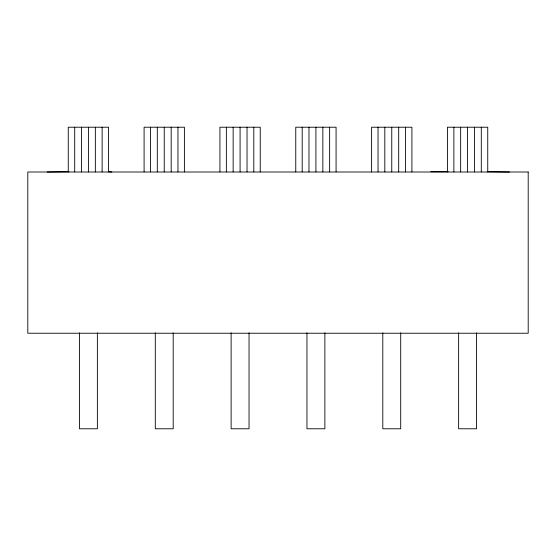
<?xml version="1.0" encoding="UTF-8"?>
<svg xmlns="http://www.w3.org/2000/svg" width="556" height="556" viewBox="0 0 556 556"><rect width="100%" height="100%" fill="white"/><g stroke="black" fill="none" stroke-linecap="round" stroke-linejoin="round"><path stroke-width="0.83" d="M69 171.707L47.204 172.006M108.267 171.707L111.825 172.006M448.233 171.707L430.796 171.707M487.327 171.707L509.435 172.006M487.744 171.887L487.744 127.22L447.434 127.22L447.434 171.887M481.301 127.22L481.301 171.887M476.548 332.842L476.548 428.78L458.63 428.78L458.63 332.842M474.532 127.22L474.532 171.887M467.589 127.22L467.589 171.887M460.653 127.22L460.653 171.887M453.877 127.22L453.877 171.887M411.906 171.887L411.906 127.22L371.603 127.22L371.603 171.887M405.47 127.22L405.47 171.887M400.709 332.842L400.709 428.78L382.799 428.78L382.799 332.842M398.694 127.22L398.694 171.887M391.758 127.22L391.758 171.887M384.815 127.22L384.815 171.887M378.045 127.22L378.045 171.887M336.074 171.887L336.074 127.22L295.764 127.22L295.764 171.887M329.632 127.22L329.632 171.887M324.878 332.842L324.878 428.78L306.961 428.78L306.961 332.842M322.855 127.22L322.855 171.887M315.919 127.22L315.919 171.887M308.976 127.22L308.976 171.887M302.207 127.22L302.207 171.887M260.236 171.887L260.236 127.22L219.926 127.22L219.926 171.887M253.793 127.22L253.793 171.887M249.039 332.842L249.039 428.78L231.122 428.78L231.122 332.842M247.024 127.22L247.024 171.887M240.081 127.22L240.081 171.887M233.145 127.22L233.145 171.887M226.368 127.22L226.368 171.887M184.397 171.887L184.397 127.22L144.094 127.22L144.094 171.887M177.955 127.22L177.955 171.887M173.201 332.842L173.201 428.78L155.291 428.78L155.291 332.842M171.185 127.22L171.185 171.887M164.242 127.22L164.242 171.887M157.306 127.22L157.306 171.887M150.53 127.22L150.53 171.887M108.566 171.887L108.566 127.22L68.256 127.22L68.256 171.887M102.123 127.22L102.123 171.887M97.369 332.842L97.369 428.78L79.452 428.78L79.452 332.842M95.347 127.22L95.347 171.887M88.411 127.22L88.411 171.887M81.468 127.22L81.468 171.887M74.699 127.22L74.699 171.887M528.2 172.006L27.8 172.006L27.8 333.232L528.2 333.232L528.2 172.006"/></g></svg>
